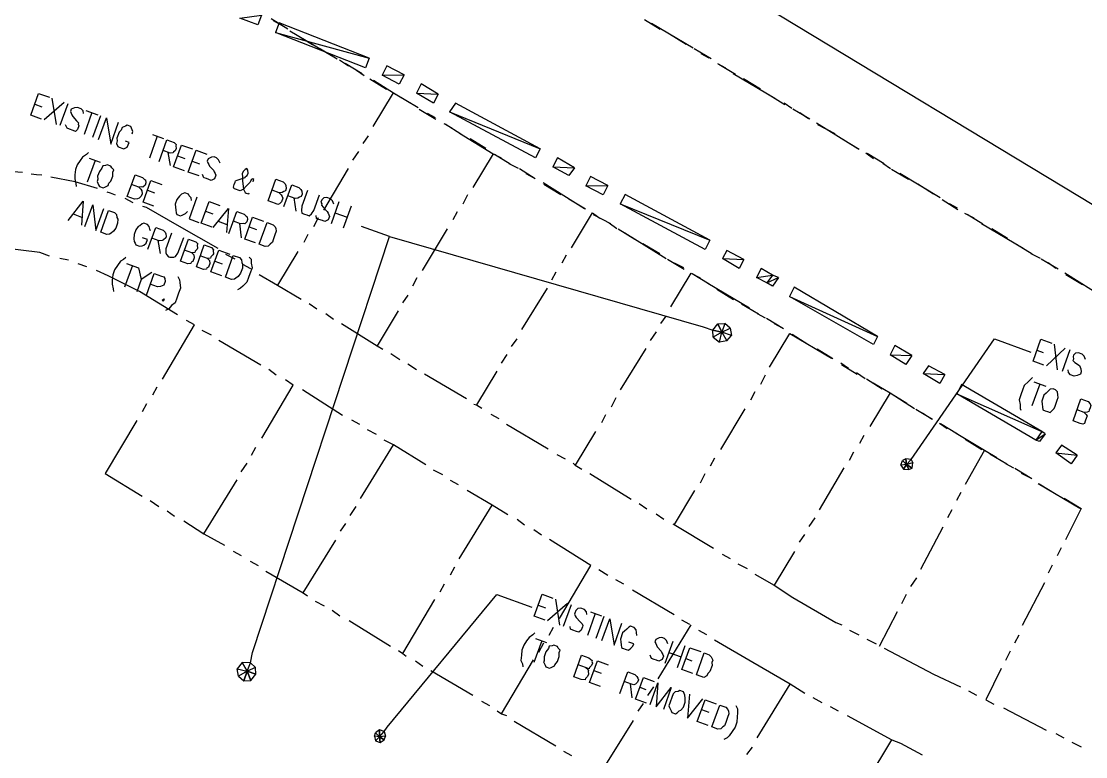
# Model space of a CAD drawing. Header units: feet. Extents: x 2484883 to 2491360, y 414166 to 419420.
# Drawn here: x 2488284 to 2489219, y 416953 to 417599 of the extents above; entities that cross this region are included whole.
import ezdxf

# ---------------------------------------------------------------- set-up
doc = ezdxf.new("R2010")
doc.units = ezdxf.units.FT
for name, color, linetype in [('CLEARING_LIMITS', 4, 'Continuous'), ('EXISTING_DETAIL', 9, 'Continuous'), ('SITE_BASE', 8, 'Continuous')]:
    doc.layers.add(name, color=color, linetype=linetype)

msp = doc.modelspace()

# ---------------------------------------------------------------- linework, layer by layer
at = {"layer": 'CLEARING_LIMITS'}
for points in [[(2488476.26, 417601.65), (2488495.29, 417604.39), (2488492.22, 417595.88), (2488476.26, 417601.65)], [(2488510.87, 417597.56), (2488507.79, 417589.05), (2488589.87, 417566.59), (2488510.87, 417597.56)], [(2488507.79, 417589.05), (2488589.87, 417566.59), (2488586.8, 417558.08), (2488507.79, 417589.05)], [(2488605.45, 417559.75), (2488601.31, 417551.63), (2488620.63, 417551.86), (2488605.45, 417559.75)], [(2488601.31, 417551.63), (2488620.63, 417551.86), (2488616.49, 417543.73), (2488601.31, 417551.63)], [(2488635.82, 417543.96), (2488631.68, 417535.84), (2488650.62, 417535), (2488635.82, 417543.96)], [(2488631.68, 417535.84), (2488650.62, 417535), (2488646.48, 417526.88), (2488631.68, 417535.84)], [(2488665.81, 417527.1), (2488660.6, 417519.36), (2488740.29, 417486.94), (2488665.81, 417527.1)], [(2488660.6, 417519.36), (2488740.29, 417486.94), (2488736.15, 417478.82), (2488660.6, 417519.36)], [(2488755.48, 417479.05), (2488751.34, 417470.92), (2488770.28, 417470.09), (2488755.48, 417479.05)], [(2488751.34, 417470.92), (2488770.28, 417470.09), (2488765.46, 417463.41), (2488751.34, 417470.92)], [(2488784.4, 417462.58), (2488780.26, 417454.45), (2488799.59, 417454.68), (2488784.4, 417462.58)], [(2488780.26, 417454.45), (2488799.59, 417454.68), (2488795.45, 417446.55), (2488780.26, 417454.45)], [(2488814.78, 417446.78), (2488810.64, 417438.66), (2488889.26, 417406.62), (2488814.78, 417446.78)], [(2488810.64, 417438.66), (2488889.26, 417406.62), (2488885.12, 417398.5), (2488810.64, 417438.66)], [(2488904.06, 417397.66), (2488900.31, 417390.6), (2488919.25, 417389.77), (2488904.06, 417397.66)], [(2488900.31, 417390.6), (2488919.25, 417389.77), (2488915.11, 417381.64), (2488900.31, 417390.6)], [(2488934.43, 417381.87), (2488930.29, 417373.74), (2488944.3, 417375.9), (2488934.43, 417381.87)], [(2488930.29, 417373.74), (2488944.3, 417375.9), (2488939.48, 417369.22), (2488930.29, 417373.74)], [(2488944.3, 417375.9), (2488939.48, 417369.22), (2488949.62, 417373.97), (2488944.3, 417375.9)], [(2488939.48, 417369.22), (2488949.62, 417373.97), (2488944.42, 417366.23), (2488939.48, 417369.22)], [(2488963.36, 417365.4), (2488959.22, 417357.27), (2489036.69, 417322.05), (2488963.36, 417365.4)], [(2488959.22, 417357.27), (2489036.69, 417322.05), (2489032.93, 417314.98), (2488959.22, 417357.27)], [(2489051.88, 417314.15), (2489047.74, 417306.02), (2489066.68, 417305.19), (2489051.88, 417314.15)], [(2489047.74, 417306.02), (2489066.68, 417305.19), (2489061.47, 417297.45), (2489047.74, 417306.02)], [(2489081.48, 417296.23), (2489076.66, 417289.55), (2489095.6, 417288.72), (2489081.48, 417296.23)], [(2489076.66, 417289.55), (2489095.6, 417288.72), (2489091.46, 417280.59), (2489076.66, 417289.55)], [(2489110.4, 417279.76), (2489106.26, 417271.63), (2489180.93, 417238.62), (2489110.4, 417279.76)], [(2489106.26, 417271.63), (2489180.93, 417238.62), (2489175.72, 417230.88), (2489106.26, 417271.63)], [(2489180.93, 417238.62), (2489175.72, 417230.88), (2489183.74, 417236.4), (2489180.93, 417238.62)], [(2489175.72, 417230.88), (2489183.74, 417236.4), (2489178.92, 417229.73), (2489175.72, 417230.88)], [(2489198.15, 417226.38), (2489193.33, 417219.7), (2489211.89, 417217.81), (2489198.15, 417226.38)], [(2489193.33, 417219.7), (2489211.89, 417217.81), (2489206.69, 417210.06), (2489193.33, 417219.7)]]:
    msp.add_lwpolyline(points, dxfattribs=at)
at = {"layer": 'EXISTING_DETAIL'}
for p, q in [((2488503.8, 417601.31), (2488518.61, 417592.35)), ((2488505.55, 417599.48), (2488513.67, 417595.34)), ((2488520.35, 417590.52), (2488557.01, 417568.85)), ((2488837.89, 417597.19), (2488874.55, 417575.52)), ((2488525.28, 417587.53), (2488540.08, 417578.57)), ((2488547.15, 417574.82), (2488561.95, 417565.86)), ((2488881.23, 417570.7), (2488888.29, 417566.94)), ((2488564.08, 417565.09), (2488571.82, 417559.89)), ((2488569.01, 417562.1), (2488583.81, 417553.14)), ((2488896.03, 417561.74), (2488903.09, 417557.98)), ((2488578.88, 417556.13), (2488585.55, 417551.31)), ((2488909.77, 417553.16), (2488946.43, 417531.49)), ((2488590.49, 417548.32), (2488605.29, 417539.36)), ((2488593.68, 417547.17), (2488611.29, 417535.99)), ((2488612.35, 417535.61), (2488627.15, 417526.65)), ((2488954.56, 417527.34), (2488961.24, 417522.52)), ((2488633.83, 417521.83), (2488648.63, 417512.87)), ((2488640.89, 417518.07), (2488647.95, 417514.32)), ((2488968.3, 417518.77), (2488976.04, 417513.56)), ((2488655.69, 417509.11), (2488662.75, 417505.36)), ((2488656.76, 417508.73), (2488670.5, 417500.15)), ((2488983.1, 417509.81), (2489019.38, 417487.07)), ((2488589.23, 417498.26), (2488584.41, 417491.59)), ((2488678.62, 417496.01), (2488692.36, 417487.44)), ((2488580.65, 417484.52), (2488575.45, 417476.78)), ((2488699.04, 417482.62), (2488681.12, 417453.01)), ((2488700.1, 417482.23), (2488713.84, 417473.66)), ((2489026.44, 417483.31), (2489033.12, 417478.49)), ((2488285.36, 417466.2), (2488277.15, 417466.77)), ((2488571.69, 417469.72), (2488550.02, 417433.06)), ((2488712.77, 417474.04), (2488720.9, 417469.9)), ((2488721.96, 417469.52), (2488735.7, 417460.94)), ((2489041.24, 417474.35), (2489047.92, 417469.53)), ((2488727.58, 417465.08), (2488734.64, 417461.32)), ((2488742.76, 417457.18), (2488779.04, 417434.44)), ((2489056.04, 417465.39), (2489091.65, 417444.1)), ((2488743.44, 417455.74), (2488758.24, 417446.78)), ((2488382.73, 417439.42), (2488375.66, 417443.17)), ((2488676.3, 417446.34), (2488672.16, 417438.21)), ((2488765.3, 417443.02), (2488780.11, 417434.06)), ((2489099.39, 417438.9), (2489106.45, 417435.14)), ((2488667.34, 417431.53), (2488663.58, 417424.47)), ((2488786.78, 417429.24), (2488801.97, 417421.34)), ((2489113.12, 417430.32), (2489121.25, 417426.18)), ((2488545.2, 417426.38), (2488541.06, 417418.26)), ((2488800.91, 417421.73), (2488807.58, 417416.91)), ((2489127.93, 417421.36), (2489164.59, 417399.69)), ((2488536.24, 417411.58), (2488532.48, 417404.52)), ((2488658.38, 417416.73), (2488636.7, 417380.07)), ((2488808.65, 417416.52), (2488823.45, 417407.56)), ((2488814.64, 417413.15), (2488850.92, 417390.41)), ((2488830.51, 417403.81), (2488845.31, 417394.85)), ((2488463.89, 417394.44), (2488472.01, 417390.3)), ((2488527.28, 417396.78), (2488509.36, 417367.17)), ((2488762.98, 417393.34), (2488759.22, 417386.28)), ((2489171.27, 417394.87), (2489179.39, 417390.73)), ((2488326, 417388.97), (2488318.16, 417390.6)), ((2488341.95, 417383.2), (2488334.5, 417385.89)), ((2488478.69, 417385.48), (2488485.75, 417381.72)), ((2488851.99, 417390.03), (2488866.79, 417381.07)), ((2488857.99, 417386.66), (2488866.11, 417382.52)), ((2489186.45, 417386.97), (2489193.13, 417382.15)), ((2488631.88, 417373.39), (2488628.12, 417366.33)), ((2488754.02, 417378.54), (2488750.26, 417371.48)), ((2488873.85, 417377.31), (2488888.65, 417368.35)), ((2489201.26, 417378.01), (2489236.47, 417355.65)), ((2488746.51, 417364.42), (2488723.77, 417328.14)), ((2488887.59, 417368.74), (2488924.25, 417347.06)), ((2488623.98, 417358.2), (2488619.16, 417351.53)), ((2488895.33, 417363.53), (2488910.13, 417354.57)), ((2488537.22, 417351.09), (2488543.89, 417346.27)), ((2488917.19, 417350.82), (2488932, 417341.86)), ((2488552.02, 417342.13), (2488558.7, 417337.31)), ((2488615.41, 417344.46), (2488597.1, 417313.8)), ((2488850.73, 417339.97), (2488845.91, 417333.29)), ((2488930.93, 417342.24), (2488937.99, 417338.49)), ((2488939.06, 417338.1), (2488953.86, 417329.14)), ((2488451.36, 417323.19), (2488443.23, 417327.33)), ((2488842.15, 417326.23), (2488836.95, 417318.49)), ((2488945.73, 417333.28), (2488952.8, 417329.53)), ((2488494.7, 417296.7), (2488458.03, 417318.37)), ((2488719.63, 417320.01), (2488714.81, 417313.34)), ((2488961.6, 417323.94), (2488975.34, 417315.36)), ((2488833.19, 417311.43), (2488810.45, 417275.15)), ((2488983.46, 417311.22), (2488997.2, 417302.65)), ((2488609.1, 417307.05), (2488616.84, 417301.85)), ((2488711.05, 417306.28), (2488705.85, 417298.53)), ((2489004.26, 417298.89), (2489010.94, 417294.07)), ((2488508.44, 417288.12), (2488501.76, 417292.94)), ((2488623.9, 417298.09), (2488631.64, 417292.89)), ((2488638.7, 417289.13), (2488675.37, 417267.46)), ((2488702.09, 417291.47), (2488684.17, 417261.87)), ((2489004.94, 417297.44), (2489018.68, 417288.87)), ((2489018, 417290.31), (2489025.74, 417285.11)), ((2488937.8, 417288.04), (2488933.66, 417279.92)), ((2489026.8, 417284.73), (2489040.54, 417276.15)), ((2488399.95, 417270.82), (2488403.7, 417277.88)), ((2488566.58, 417252.67), (2488531.36, 417275.02)), ((2488928.84, 417273.24), (2488925.08, 417266.18)), ((2489047.6, 417272.39), (2489029.68, 417242.79)), ((2489048.67, 417272.01), (2489062.41, 417263.43)), ((2488390.99, 417256.02), (2488394.74, 417263.08)), ((2488806.7, 417268.09), (2488802.56, 417259.96)), ((2488696.85, 417253.68), (2488703.91, 417249.92)), ((2488797.74, 417253.28), (2488793.98, 417246.22)), ((2488919.88, 417258.44), (2488898.58, 417222.84)), ((2489070.15, 417258.23), (2489084.95, 417249.27)), ((2489076.14, 417254.86), (2489083.88, 417249.65)), ((2488581.77, 417244.77), (2488574.71, 417248.53)), ((2488710.58, 417245.1), (2488747.25, 417223.43)), ((2489090.95, 417245.9), (2489097.62, 417241.08)), ((2489092.01, 417245.51), (2489106.81, 417236.55)), ((2488596.57, 417235.81), (2488588.44, 417239.95)), ((2488788.78, 417238.48), (2488770.86, 417208.88)), ((2489024.48, 417235.05), (2489020.72, 417227.99)), ((2488486.63, 417217.83), (2488490.39, 417224.89)), ((2488582.27, 417179.64), (2488611.37, 417226.85)), ((2489113.49, 417231.73), (2489128.29, 417222.77)), ((2488754.99, 417218.22), (2488762.05, 417214.47)), ((2488893.38, 417215.09), (2488889.62, 417208.03)), ((2489015.52, 417220.25), (2489011.76, 417213.19)), ((2489130.42, 417222), (2489113.56, 417192.02)), ((2489135.35, 417219.02), (2489150.15, 417210.06)), ((2488477.67, 417203.03), (2488482.87, 417210.77)), ((2489006.94, 417206.51), (2488985.27, 417169.84)), ((2489149.09, 417210.44), (2489156.15, 417206.69)), ((2489157.22, 417206.3), (2489172.02, 417197.34)), ((2488444.82, 417148.75), (2488473.91, 417195.96)), ((2488654.71, 417200.35), (2488646.59, 417204.5)), ((2488668.45, 417191.78), (2488661.39, 417195.53)), ((2488783.91, 417201.75), (2488820.2, 417179.01)), ((2488884.8, 417201.36), (2488880.66, 417193.23)), ((2489162.83, 417201.87), (2489170.95, 417197.73)), ((2488875.84, 417186.55), (2488857.92, 417156.95)), ((2489177.63, 417192.91), (2489214.3, 417171.23)), ((2489178.69, 417192.52), (2489193.5, 417183.56)), ((2488397.6, 417177.85), (2488405.34, 417172.65)), ((2489109.81, 417184.95), (2489106.05, 417177.89)), ((2488412.41, 417168.89), (2488419.08, 417164.07)), ((2488573.31, 417164.84), (2488578.52, 417172.58)), ((2488668.96, 417126.65), (2488698.06, 417173.86)), ((2488827.26, 417175.26), (2488833.93, 417170.44)), ((2489101.91, 417169.77), (2489098.15, 417162.71)), ((2488726.6, 417156.32), (2488719.92, 417161.14)), ((2488842.06, 417166.3), (2488848.74, 417161.48)), ((2488981.51, 417162.78), (2488976.31, 417155.04)), ((2488564.74, 417151.1), (2488569.56, 417157.77)), ((2488741.4, 417147.36), (2488734.72, 417152.18)), ((2489094.01, 417154.58), (2489074.46, 417117.15)), ((2488531.88, 417096.82), (2488560.6, 417142.97)), ((2488972.55, 417147.98), (2488967.73, 417141.3)), ((2488470.55, 417133.43), (2488477.61, 417129.68)), ((2488900.2, 417130.84), (2488907.26, 417127.08)), ((2488963.59, 417133.18), (2488945.67, 417103.58)), ((2489198.03, 417136.22), (2489194.27, 417129.16)), ((2488485.35, 417124.47), (2488492.41, 417120.72)), ((2488913.94, 417122.26), (2488922.07, 417118.12)), ((2489190.13, 417121.03), (2489186.38, 417113.97)), ((2488661.45, 417112.52), (2488665.2, 417119.59)), ((2488799.54, 417111.91), (2488791.8, 417117.11)), ((2488652.49, 417097.72), (2488656.24, 417104.78)), ((2488813.66, 417104.4), (2488806.6, 417108.15)), ((2489070.71, 417110.09), (2489065.5, 417102.35)), ((2489183.3, 417105.46), (2489163.75, 417068.03)), ((2488858.07, 417077.52), (2488821.4, 417099.19)), ((2489061.75, 417095.28), (2489057.61, 417087.16)), ((2488542.43, 417089.4), (2488550.56, 417085.26)), ((2488619.63, 417043.45), (2488647.67, 417091.05)), ((2488557.62, 417081.51), (2488564.3, 417076.69)), ((2489053.85, 417080.1), (2489038.06, 417049.72)), ((2488572.42, 417072.55), (2488608.7, 417049.81)), ((2488748.13, 417059.53), (2488751.89, 417066.59)), ((2488843.77, 417021.34), (2488872.87, 417068.56)), ((2488871.81, 417068.94), (2488864.75, 417072.7)), ((2488886.61, 417059.98), (2488879.55, 417063.74)), ((2489011.94, 417063.98), (2489020.07, 417059.84)), ((2489027.13, 417056.08), (2489035.25, 417051.94)), ((2489160.67, 417059.52), (2489156.92, 417052.46)), ((2488739.17, 417044.73), (2488743.31, 417052.86)), ((2488630.56, 417037.09), (2488637.24, 417032.27)), ((2488706.32, 416990.46), (2488734.35, 417038.05)), ((2489153.16, 417045.39), (2489149.02, 417037.27)), ((2488644.3, 417028.51), (2488680.97, 417006.84)), ((2488834.81, 417006.54), (2488840.02, 417014.28)), ((2488930.84, 416969.42), (2488959.94, 417016.63)), ((2489116.5, 417010.54), (2489123.57, 417006.78)), ((2488688.71, 417001.63), (2488695.77, 416997.88)), ((2488826.24, 416992.8), (2488831.06, 416999.48)), ((2488979.68, 417004.68), (2488987.8, 417000.54)), ((2488994.86, 416996.78), (2489001.92, 416993.03)), ((2489147.26, 416995.81), (2489184.7, 416976.26)), ((2488717.25, 416984.1), (2488753.91, 416962.42)), ((2488793.38, 416938.53), (2488822.1, 416984.68)), ((2489193.21, 416973.18), (2489200.27, 416969.43)), ((2489019.36, 416918.17), (2489049.23, 416967.51)), ((2489207.33, 416965.67), (2489215.45, 416961.53)), ((2488760.59, 416957.6), (2488767.65, 416953.85)), ((2488921.88, 416954.61), (2488926.7, 416961.29))]:
    msp.add_line(p, q, dxfattribs=at)
for points in [[(2488593.37, 417506.39), (2488611.29, 417535.99), (2488633.15, 417523.28)], [(2488669.43, 417500.54), (2488699.04, 417482.62), (2488706.1, 417478.86)], [(2488302.47, 417463.62), (2488297.83, 417464.1), (2488293.19, 417464.57)], [(2488351.2, 417452.02), (2488331.67, 417457.88), (2488310.3, 417462)], [(2488367.15, 417446.25), (2488362.9, 417447.79), (2488359.71, 417448.94)], [(2488457.21, 417399.26), (2488423.35, 417418.72), (2488394.43, 417435.19), (2488391.23, 417436.34)], [(2488767.8, 417400.02), (2488786.1, 417430.69), (2488792.78, 417425.87)], [(2488309.27, 417392.61), (2488300.76, 417395.68), (2488269.73, 417399.69), (2488268.28, 417399.01)], [(2488421.75, 417341.11), (2488388.28, 417361.64), (2488360.71, 417375.21), (2488350.46, 417380.12)], [(2488493.49, 417376.52), (2488509.36, 417367.17), (2488530.16, 417354.84)], [(2488854.87, 417348.09), (2488872.79, 417377.7), (2488880.91, 417373.56)], [(2488408.52, 417284.56), (2488436.56, 417332.15), (2488429.49, 417335.91)], [(2488565.76, 417333.55), (2488597.1, 417313.8), (2488602.04, 417310.81)], [(2488941.55, 417295.1), (2488959.47, 417324.71), (2488996.14, 417303.03)], [(2488495.59, 417232.63), (2488523.24, 417279.16), (2488516.56, 417283.98)], [(2489032.8, 417281.35), (2489047.6, 417272.39), (2489069.08, 417258.61)], [(2488682.04, 417262.64), (2488684.17, 417261.87), (2488689.11, 417258.88)], [(2488385.78, 417248.28), (2488358.13, 417201.74), (2488390.54, 417181.61)], [(2489105.75, 417236.94), (2489130.42, 417222), (2489141.35, 417215.65)], [(2488639.91, 417209.31), (2488611.37, 417226.85), (2488603.25, 417230.99)], [(2488769.11, 417210.71), (2488770.86, 417208.88), (2488776.85, 417205.51)], [(2488711.79, 417165.28), (2488698.06, 417173.86), (2488676.19, 417186.58)], [(2489200.56, 417179.81), (2489215.36, 417170.85), (2489201.78, 417143.28)], [(2488427.21, 417159.93), (2488444.82, 417148.75), (2488462.81, 417138.64)], [(2488856.86, 417157.34), (2488857.92, 417156.95), (2488892.46, 417136.04)], [(2488757.09, 417074.33), (2488784.74, 417120.87), (2488748.46, 417143.61)], [(2488499.09, 417115.9), (2488531.88, 417096.82), (2488535.76, 417094.22)], [(2488928.74, 417113.3), (2488945.67, 417103.58), (2488962.22, 417092.78), (2488999.95, 417070.72), (2489005.26, 417068.8)], [(2488972.62, 417008.44), (2488959.94, 417016.63), (2488927.15, 417035.7), (2488893.29, 417055.16)], [(2488615.76, 417046.05), (2488619.63, 417043.45), (2488622.44, 417041.23)], [(2489042.31, 417048.19), (2489085.75, 417025.27), (2489109.44, 417014.29)], [(2489145.27, 417030.21), (2489131.69, 417002.64), (2489138.75, 416998.88)], [(2488702.45, 416993.06), (2488706.32, 416990.46), (2488710.57, 416988.92)], [(2489010.05, 416988.89), (2489049.23, 416967.51), (2489056.67, 416964.81), (2489075.73, 416954.32)]]:
    msp.add_lwpolyline(points, dxfattribs=at)
at = {"layer": 'SITE_BASE'}
for p, q in [((2486711.79, 418958.87), (2490649.48, 416576.55)), ((2488831.89, 417600.56), (2488845.63, 417591.99)), ((2488853.75, 417587.85), (2488868.55, 417578.89)), ((2488875.61, 417575.13), (2488890.42, 417566.17)), ((2488897.09, 417561.35), (2488911.9, 417552.39)), ((2488918.96, 417548.64), (2488933.76, 417539.68)), ((2488940.44, 417534.86), (2488955.24, 417525.9)), ((2488296.17, 417526.04), (2488302.56, 417523.73)), ((2488321.97, 417527.54), (2488304.41, 417512.24)), ((2488311.34, 417531.38), (2488315.05, 417508.39)), ((2488325.16, 417526.38), (2488318.24, 417507.24)), ((2488346.44, 417518.69), (2488339.51, 417499.54)), ((2488341.12, 417520.61), (2488351.76, 417516.77)), ((2488353.88, 417516), (2488346.96, 417496.85)), ((2488962.3, 417522.14), (2488977.1, 417513.18)), ((2488983.78, 417508.36), (2488998.96, 417500.46)), ((2488403.88, 417497.92), (2488396.96, 417478.78)), ((2488399.62, 417499.46), (2488409.2, 417496)), ((2489005.64, 417495.64), (2489020.44, 417486.68)), ((2488349.32, 417476.76), (2488342.39, 417457.61)), ((2488344, 417478.68), (2488353.57, 417475.22)), ((2488413.18, 417483.73), (2488415.04, 417472.24)), ((2488421.69, 417480.66), (2488428.07, 417478.35)), ((2488434.46, 417476.04), (2488440.84, 417473.73)), ((2489027.5, 417482.93), (2489042.31, 417473.97)), ((2489048.98, 417469.15), (2489063.78, 417460.19)), ((2488395.17, 417450.55), (2488401.55, 417448.25)), ((2489071.91, 417456.05), (2489085.65, 417447.47)), ((2488523.81, 417443.74), (2488525.66, 417432.24)), ((2488563.43, 417440.23), (2488556.51, 417421.09)), ((2489093.39, 417442.27), (2489107.13, 417433.69)), ((2488329.88, 417429.66), (2488337.33, 417426.97)), ((2488446.23, 417432.09), (2488452.61, 417429.79)), ((2488559.97, 417430.66), (2488570.61, 417426.81)), ((2488574.07, 417436.39), (2488567.15, 417417.24)), ((2489115.25, 417429.55), (2489128.99, 417420.98)), ((2488457.46, 417423.22), (2488464.9, 417420.53)), ((2488476.01, 417421.33), (2488477.49, 417408.77)), ((2488484.52, 417418.25), (2488490.91, 417415.94)), ((2488607.75, 417409.78), (2488583.29, 417418.62)), ((2489137.12, 417416.84), (2489150.85, 417408.26)), ((2488404.43, 417406.31), (2488406.29, 417394.82)), ((2489158.59, 417403.06), (2489172.33, 417394.48)), ((2488382.05, 417384.33), (2488375.13, 417365.19)), ((2488454.43, 417388.24), (2488460.81, 417385.93)), ((2489180.46, 417390.34), (2489195.26, 417381.38)), ((2488399.07, 417378.18), (2488389.61, 417371.98)), ((2489201.94, 417376.56), (2489216.74, 417367.6)), ((2489176.64, 417309.93), (2489181.96, 417308.01)), ((2489201.38, 417311.81), (2489184.88, 417296.13)), ((2489191.8, 417315.28), (2489194.46, 417292.67)), ((2489205.63, 417310.28), (2489198.71, 417291.13)), ((2489179.11, 417280.17), (2489172.19, 417261.03)), ((2489173.79, 417282.1), (2489184.43, 417278.25)), ((2488738.42, 417085.9), (2488744.8, 417083.59)), ((2488764.22, 417087.39), (2488746.66, 417072.09)), ((2488753.58, 417091.24), (2488757.29, 417068.25)), ((2488767.41, 417086.24), (2488760.49, 417067.09)), ((2488788.68, 417078.55), (2488781.76, 417059.4)), ((2488784.43, 417080.09), (2488794, 417076.62)), ((2488796.13, 417075.86), (2488789.21, 417056.71)), ((2488736.25, 417056.61), (2488745.82, 417053.15)), ((2488741.57, 417054.69), (2488734.65, 417035.54)), ((2488856.76, 417053.93), (2488849.84, 417034.79)), ((2488867.4, 417050.09), (2488860.47, 417030.94)), ((2488853.3, 417044.36), (2488863.94, 417040.51)), ((2488868.19, 417038.98), (2488873.51, 417037.05)), ((2488787.42, 417028.49), (2488793.8, 417026.18)), ((2488819.33, 417016.95), (2488820.81, 417004.39)), ((2488827.84, 417013.87), (2488833.16, 417011.95)), ((2488882.09, 416994.26), (2488888.47, 416991.95))]:
    msp.add_line(p, q, dxfattribs=at)
for points in [[(2488302.28, 417513.01), (2488292.71, 417516.47), (2488299.63, 417535.61), (2488309.21, 417532.15)], [(2488338.9, 417517.81), (2488338.61, 417520.32), (2488336.86, 417522.15), (2488333.67, 417523.31), (2488331.16, 417523.01), (2488328.26, 417521.65), (2488327.5, 417519.53), (2488328.17, 417518.08), (2488328.85, 417516.63), (2488329.53, 417515.18), (2488333.02, 417511.52), (2488334.76, 417509.68), (2488334.38, 417508.62), (2488335.06, 417507.17), (2488333.9, 417503.98), (2488332.07, 417502.24), (2488329.94, 417503.01), (2488326.75, 417504.16), (2488324.62, 417504.93), (2488323.26, 417507.83)], [(2488352.28, 417494.93), (2488359.2, 417514.08), (2488362.92, 417491.08), (2488369.84, 417510.23)], [(2488381.74, 417499.91), (2488382.51, 417502.04), (2488381.16, 417504.94), (2488380.48, 417506.38), (2488377.29, 417507.54), (2488375.84, 417506.86), (2488372.94, 417505.5), (2488372.17, 417503.37), (2488370.34, 417501.63), (2488368.42, 417496.31), (2488368.71, 417493.8), (2488367.94, 417491.67), (2488369.3, 417488.78), (2488370.36, 417488.39), (2488373.55, 417487.24), (2488374.62, 417486.85), (2488377.51, 417488.21), (2488378.28, 417490.34), (2488379.05, 417492.47), (2488375.86, 417493.62)], [(2488405.46, 417475.7), (2488412.39, 417494.85), (2488418.77, 417492.54), (2488420.51, 417490.71), (2488420.13, 417489.64), (2488420.42, 417487.13), (2488419.65, 417485), (2488418.21, 417484.32), (2488417.82, 417483.26), (2488415.31, 417482.97), (2488408.93, 417485.27)], [(2488427.8, 417467.62), (2488418.23, 417471.08), (2488425.15, 417490.23), (2488434.73, 417486.77)], [(2488440.57, 417463.01), (2488430.99, 417466.47), (2488437.92, 417485.62), (2488447.49, 417482.15)], [(2488343.41, 417483.7), (2488341.58, 417481.96), (2488338.3, 417479.54), (2488336.08, 417476.73), (2488333.48, 417472.86), (2488331.94, 417468.61), (2488331.46, 417463.97), (2488331.37, 417460.39), (2488332.35, 417456.43), (2488332.64, 417453.92)], [(2488459.1, 417474.35), (2488457.74, 417477.24), (2488456, 417479.08), (2488453.87, 417479.85), (2488451.36, 417479.55), (2488448.46, 417478.19), (2488447.69, 417476.07), (2488448.37, 417474.62), (2488449.05, 417473.17), (2488449.73, 417471.72), (2488453.22, 417468.06), (2488453.9, 417466.61), (2488454.58, 417465.16), (2488455.26, 417463.71), (2488454.1, 417460.52), (2488451.2, 417459.16), (2488449.08, 417459.93), (2488446.95, 417460.7), (2488444.82, 417461.47), (2488443.46, 417464.37)], [(2488359.95, 417472.91), (2488358.51, 417472.23), (2488355.99, 417471.94), (2488355.22, 417469.81), (2488353.01, 417467), (2488351.47, 417462.75), (2488351.76, 417460.24), (2488350.99, 417458.11), (2488352.35, 417455.21), (2488353.03, 417453.76), (2488356.22, 417452.61), (2488357.67, 417453.29), (2488360.57, 417454.65), (2488361.34, 417456.77), (2488363.17, 417458.52), (2488364.71, 417462.77), (2488364.8, 417466.35), (2488365.57, 417468.47), (2488363.82, 417470.31), (2488363.15, 417471.76), (2488359.95, 417472.91)], [(2488488.03, 417457.88), (2488488.41, 417458.94), (2488488.79, 417460), (2488487.73, 417460.39), (2488486.28, 417459.71), (2488485.51, 417457.58), (2488481.85, 417454.1), (2488479.63, 417451.29), (2488476.73, 417449.93), (2488475.67, 417450.32), (2488472.48, 417451.47), (2488471.42, 417451.85), (2488470.74, 417453.3), (2488471.51, 417455.43), (2488472.27, 417457.56), (2488472.66, 417458.62), (2488474.11, 417459.3), (2488480.96, 417461.63), (2488481.35, 417462.7), (2488482.8, 417463.37), (2488483.57, 417465.5), (2488483.27, 417468.01), (2488482.59, 417469.46), (2488481.14, 417468.78), (2488479.31, 417467.04), (2488478.54, 417464.91), (2488478.84, 417462.4), (2488478.75, 417458.83), (2488479.63, 417451.29), (2488480.99, 417448.39), (2488482.05, 417448.01), (2488484.18, 417447.24), (2488484.56, 417448.3)], [(2488387.72, 417453.25), (2488389.47, 417451.41), (2488390.15, 417449.97), (2488390.44, 417447.45), (2488389.67, 417445.33), (2488387.84, 417443.58), (2488386.39, 417442.9), (2488383.88, 417442.61), (2488377.5, 417444.92), (2488384.42, 417464.06), (2488390.8, 417461.76), (2488392.54, 417459.92), (2488393.61, 417459.54), (2488393.9, 417457.03), (2488393.13, 417454.9), (2488391.3, 417453.16), (2488390.24, 417453.54), (2488387.72, 417453.25), (2488381.34, 417455.55)], [(2488400.9, 417436.46), (2488391.32, 417439.92), (2488398.25, 417459.06), (2488407.82, 417455.6)], [(2488511.04, 417448.35), (2488512.79, 417446.52), (2488513.46, 417445.07), (2488514.14, 417443.62), (2488512.99, 417440.43), (2488511.16, 417438.69), (2488509.71, 417438.01), (2488507.58, 417438.78), (2488501.2, 417441.09), (2488508.12, 417460.23), (2488514.5, 417457.92), (2488516.25, 417456.09), (2488516.93, 417454.64), (2488517.22, 417452.13), (2488516.45, 417450), (2488515, 417449.33), (2488513.55, 417448.65), (2488511.04, 417448.35), (2488504.66, 417450.66)], [(2488433.94, 417441.35), (2488433.64, 417443.86), (2488431.9, 417445.69), (2488431.22, 417447.14), (2488428.03, 417448.3), (2488426.58, 417447.62), (2488425.13, 417446.94), (2488423.3, 417445.19), (2488421.08, 417442.39), (2488419.55, 417438.13), (2488419.84, 417435.62), (2488420.14, 417433.11), (2488420.43, 417430.6), (2488421.11, 417429.15), (2488424.3, 417428), (2488425.75, 417428.67), (2488428.65, 417430.03), (2488430.48, 417431.78)], [(2488515.03, 417436.09), (2488521.95, 417455.23), (2488528.33, 417452.93), (2488530.08, 417451.09), (2488530.75, 417449.64), (2488531.05, 417447.13), (2488530.28, 417445), (2488528.83, 417444.33), (2488527.38, 417443.65), (2488524.87, 417443.35), (2488518.49, 417445.66)], [(2488535.78, 417450.23), (2488530.78, 417436.4), (2488530.69, 417432.83), (2488530.98, 417430.32), (2488533.11, 417429.55), (2488535.24, 417428.78), (2488537.37, 417428.01), (2488539.2, 417429.75), (2488541.42, 417432.56), (2488546.42, 417446.39)], [(2488325.45, 417424.04), (2488338.75, 417440.88), (2488337.15, 417419.81)], [(2488438.67, 417444.45), (2488431.75, 417425.3), (2488440.26, 417422.23)], [(2488451.96, 417418), (2488442.38, 417421.46), (2488449.31, 417440.6), (2488458.88, 417437.14)], [(2488559.09, 417438.2), (2488557.73, 417441.09), (2488555.99, 417442.93), (2488552.8, 417444.08), (2488550.29, 417443.78), (2488548.45, 417442.04), (2488547.68, 417439.91), (2488548.36, 417438.47), (2488547.98, 417437.4), (2488549.72, 417435.57), (2488553.21, 417431.9), (2488553.89, 417430.46), (2488554.56, 417429.01), (2488555.24, 417427.56), (2488554.09, 417424.37), (2488551.19, 417423.01), (2488549.07, 417423.78), (2488545.87, 417424.93), (2488543.75, 417425.7), (2488543.45, 417428.21)], [(2488340.34, 417418.66), (2488347.26, 417437.81), (2488349.91, 417415.2), (2488356.84, 417434.35)], [(2488354.17, 417413.66), (2488361.09, 417432.81), (2488366.41, 417430.88), (2488368.15, 417429.05), (2488368.45, 417426.54), (2488369.13, 417425.09), (2488369.04, 417421.52), (2488367.5, 417417.26), (2488365.28, 417414.45), (2488363.45, 417412.71), (2488362, 417412.03), (2488359.49, 417411.74), (2488354.17, 417413.66)], [(2488453.02, 417417.61), (2488466.33, 417434.45), (2488464.72, 417413.38)], [(2488466.85, 417412.61), (2488473.77, 417431.76), (2488480.15, 417429.45), (2488481.9, 417427.62), (2488482.96, 417427.23), (2488483.25, 417424.72), (2488482.49, 417422.59), (2488480.65, 417420.85), (2488479.59, 417421.24), (2488477.08, 417420.94), (2488470.69, 417423.25)], [(2488397.85, 417414.71), (2488397.17, 417416.16), (2488396.87, 417418.67), (2488395.13, 417420.5), (2488391.94, 417421.65), (2488390.49, 417420.98), (2488388.66, 417419.23), (2488387.21, 417418.55), (2488384.99, 417415.75), (2488383.45, 417411.49), (2488383.36, 417407.92), (2488383.66, 417405.4), (2488384.34, 417403.96), (2488385.02, 417402.51), (2488388.21, 417401.35), (2488390.72, 417401.65), (2488392.17, 417402.33), (2488394, 417404.07), (2488395.15, 417407.26), (2488390.9, 417408.8)], [(2488490.25, 417404.15), (2488480.68, 417407.61), (2488487.6, 417426.76), (2488497.17, 417423.3)], [(2488493.44, 417403), (2488500.36, 417422.14), (2488505.68, 417420.22), (2488507.43, 417418.39), (2488508.1, 417416.94), (2488508.4, 417414.43), (2488507.25, 417411.24), (2488505.71, 417406.98), (2488504.94, 417404.85), (2488503.1, 417403.11), (2488501.27, 417401.37), (2488498.76, 417401.07), (2488493.44, 417403)], [(2488395.65, 417398.66), (2488402.58, 417417.81), (2488408.96, 417415.5), (2488410.7, 417413.67), (2488411.38, 417412.22), (2488411.67, 417409.71), (2488411.29, 417408.64), (2488409.46, 417406.9), (2488408.01, 417406.22), (2488405.5, 417405.93), (2488399.11, 417408.24)], [(2488416.4, 417412.81), (2488411.4, 417398.98), (2488411.31, 417395.4), (2488411.99, 417393.96), (2488413.74, 417392.12), (2488414.8, 417391.74), (2488418.38, 417391.65), (2488419.82, 417392.33), (2488422.04, 417395.13), (2488427.04, 417408.96)], [(2488434.22, 417395.54), (2488435.96, 417393.71), (2488436.25, 417391.2), (2488435.1, 417388.01), (2488433.65, 417387.33), (2488433.27, 417386.26), (2488430.76, 417385.97), (2488424.37, 417388.28), (2488431.3, 417407.42), (2488437.68, 417405.12), (2488439.42, 417403.28), (2488439.04, 417402.22), (2488439.33, 417399.71), (2488438.95, 417398.64), (2488437.11, 417396.9), (2488436.73, 417395.84), (2488434.22, 417395.54), (2488427.83, 417397.85)], [(2488448.04, 417390.54), (2488449.79, 417388.71), (2488450.08, 417386.2), (2488448.93, 417383.01), (2488447.48, 417382.33), (2488447.1, 417381.26), (2488444.58, 417380.97), (2488438.2, 417383.28), (2488445.12, 417402.42), (2488451.51, 417400.12), (2488453.25, 417398.28), (2488452.86, 417397.22), (2488453.16, 417394.71), (2488452.77, 417393.64), (2488450.94, 417391.9), (2488450.56, 417390.84), (2488448.04, 417390.54), (2488441.66, 417392.85)], [(2488485.61, 417035.37), (2488487.62, 417044.27), (2488607.75, 417409.78), (2488883.41, 417330.56), (2488891.92, 417327.48), (2488896.35, 417333.09), (2488902.44, 417333.3), (2488899.75, 417325.85), (2488906.99, 417329.25), (2488908.26, 417322.78), (2488899.75, 417325.85), (2488906.99, 417329.25), (2488902.44, 417333.3), (2488899.75, 417325.85), (2488896.35, 417333.09), (2488899.75, 417325.85), (2488891.92, 417327.48), (2488899.75, 417325.85), (2488892.12, 417321.39), (2488891.92, 417327.48)], [(2488460.54, 417375.2), (2488450.97, 417378.66), (2488457.89, 417397.81), (2488467.46, 417394.35)], [(2488463.73, 417374.05), (2488470.65, 417393.19), (2488475.97, 417391.27), (2488477.71, 417389.44), (2488478.01, 417386.93), (2488478.69, 417385.48), (2488478.6, 417381.9), (2488477.06, 417377.65), (2488474.84, 417374.84), (2488473.01, 417373.1), (2488471.56, 417372.42), (2488469.05, 417372.12), (2488463.73, 417374.05)], [(2488484.57, 417391.77), (2488486.31, 417389.94), (2488486.22, 417386.36), (2488487.2, 417382.4), (2488485.27, 417377.08), (2488484.12, 417373.89), (2488482.58, 417369.64), (2488478.92, 417366.15), (2488477.08, 417364.41), (2488474.19, 417363.05)], [(2488376.15, 417391.28), (2488374.31, 417389.54), (2488371.42, 417388.18), (2488368.81, 417384.31), (2488366.21, 417380.44), (2488364.67, 417376.18), (2488364.2, 417371.55), (2488364.11, 417367.97), (2488365.08, 417364.01), (2488365.38, 417361.5)], [(2488376.73, 417386.26), (2488387.37, 417382.41), (2488389.61, 417371.98), (2488385.77, 417361.34)], [(2488394.28, 417358.26), (2488401.2, 417377.41), (2488407.58, 417375.1), (2488409.71, 417374.33), (2488410.39, 417372.89), (2488410.68, 417370.37), (2488409.53, 417367.18), (2488408.08, 417366.5), (2488406.63, 417365.83), (2488404.12, 417365.53), (2488397.74, 417367.84)], [(2488421.89, 417374.74), (2488423.24, 417371.85), (2488423.54, 417369.34), (2488424.13, 417364.31), (2488422.59, 417360.06), (2488421.05, 417355.8), (2488419.51, 417351.55), (2488416.23, 417349.12), (2488414.01, 417346.32), (2488411.12, 417344.96)], [(2488409.94, 417355.01), (2488409.55, 417353.94), (2488409.17, 417352.88), (2488408.49, 417354.33), (2488409.94, 417355.01)], [(2488899.75, 417325.85), (2488892.12, 417321.39), (2488897.74, 417316.96), (2488899.75, 417325.85), (2488904.21, 417318.23), (2488897.74, 417316.96), (2488899.75, 417325.85), (2488904.21, 417318.23), (2488908.26, 417322.78), (2488899.75, 417325.85)], [(2489066.17, 417213.96), (2489068.77, 417217.83), (2489139.32, 417319.82), (2489171.23, 417308.28)], [(2489182.75, 417296.9), (2489173.18, 417300.36), (2489180.1, 417319.51), (2489189.68, 417316.04)], [(2489219.37, 417301.7), (2489218.01, 417304.6), (2489216.27, 417306.43), (2489213.08, 417307.58), (2489210.57, 417307.29), (2489208.73, 417305.55), (2489208.35, 417304.48), (2489208.64, 417301.97), (2489208.26, 417300.91), (2489210, 417299.07), (2489213.87, 417296.47), (2489214.55, 417295.02), (2489215.23, 417293.57), (2489215.53, 417291.06), (2489214.76, 417288.94), (2489211.86, 417287.58), (2489209.35, 417287.28), (2489206.16, 417288.44), (2489204.41, 417290.27), (2489204.12, 417292.78)], [(2489172.82, 417286.06), (2489170.99, 417284.31), (2489169.15, 417282.57), (2489165.49, 417279.08), (2489163.95, 417274.83), (2489162.8, 417271.64), (2489160.87, 417266.32), (2489161.85, 417262.36), (2489161.76, 417258.78), (2489162.44, 417257.34)], [(2489190.81, 417275.94), (2489188.3, 417275.65), (2489186.47, 417273.9), (2489184.64, 417272.16), (2489182.8, 417270.42), (2489180.88, 417265.1), (2489181.17, 417262.59), (2489181.47, 417260.08), (2489181.76, 417257.56), (2489183.89, 417256.8), (2489186.02, 417256.03), (2489188.15, 417255.26), (2489189.98, 417257), (2489191.81, 417258.74), (2489192.58, 417260.87), (2489194.5, 417266.19), (2489195.27, 417268.32), (2489194.98, 417270.83), (2489194.68, 417273.34), (2489192.94, 417275.17), (2489190.81, 417275.94)], [(2489218.2, 417255.22), (2489219.94, 417253.38), (2489220.62, 417251.93), (2489220.24, 417250.87), (2489219.08, 417247.68), (2489218.31, 417245.55), (2489216.87, 417244.87), (2489214.74, 417245.64), (2489208.36, 417247.95), (2489215.28, 417267.1), (2489221.66, 417264.79), (2489223.4, 417262.96), (2489224.08, 417261.51), (2489223.31, 417259.38), (2489222.54, 417257.25), (2489222.16, 417256.19), (2489220.71, 417255.51), (2489218.2, 417255.22), (2489211.82, 417257.52)], [(2489059.52, 417205.54), (2489064.16, 417205.07), (2489062.12, 417209.41), (2489059.52, 417205.54), (2489062.12, 417209.41), (2489064.16, 417205.07), (2489067.05, 417206.43), (2489062.12, 417209.41), (2489067.05, 417206.43), (2489067.53, 417211.07), (2489062.12, 417209.41), (2489066.17, 417213.96), (2489067.53, 417211.07), (2489062.12, 417209.41), (2489066.17, 417213.96), (2489061.53, 417214.44), (2489062.12, 417209.41), (2489061.53, 417214.44), (2489058.63, 417213.08), (2489062.12, 417209.41), (2489057.09, 417208.82), (2489058.63, 417213.08), (2489062.12, 417209.41), (2489057.09, 417208.82), (2489059.52, 417205.54)], [(2488603.23, 416974.81), (2488605.84, 416978.68), (2488702.16, 417095.4), (2488733.01, 417084.24)], [(2488744.53, 417072.86), (2488734.96, 417076.32), (2488741.88, 417095.47), (2488751.45, 417092.01)], [(2488781.15, 417077.66), (2488780.85, 417080.18), (2488779.11, 417082.01), (2488775.92, 417083.16), (2488773.41, 417082.87), (2488771.57, 417081.13), (2488770.8, 417079), (2488770.42, 417077.93), (2488771.1, 417076.49), (2488771.78, 417075.04), (2488775.26, 417071.37), (2488777.01, 417069.54), (2488777.69, 417068.09), (2488777.3, 417067.03), (2488776.15, 417063.84), (2488774.31, 417062.09), (2488772.19, 417062.86), (2488769, 417064.02), (2488766.87, 417064.79), (2488766.57, 417067.3)], [(2488794.52, 417054.79), (2488801.45, 417073.93), (2488805.16, 417050.94), (2488812.08, 417070.09)], [(2488825.05, 417059.38), (2488824.76, 417061.9), (2488824.46, 417064.41), (2488822.72, 417066.24), (2488819.53, 417067.39), (2488818.08, 417066.72), (2488816.25, 417064.97), (2488814.42, 417063.23), (2488812.58, 417061.49), (2488810.66, 417056.17), (2488810.96, 417053.66), (2488811.25, 417051.14), (2488811.54, 417048.63), (2488812.61, 417048.25), (2488815.8, 417047.09), (2488817.93, 417046.32), (2488819.76, 417048.07), (2488821.59, 417049.81), (2488822.36, 417051.94), (2488818.11, 417053.48)], [(2488735.66, 417061.64), (2488733.83, 417059.89), (2488730.55, 417057.47), (2488728.33, 417054.66), (2488725.73, 417050.79), (2488724.19, 417046.54), (2488723.71, 417041.9), (2488723.24, 417037.26), (2488724.6, 417034.36), (2488724.89, 417031.85)], [(2488852.42, 417051.9), (2488851.06, 417054.79), (2488849.31, 417056.63), (2488847.19, 417057.4), (2488844.68, 417057.1), (2488841.78, 417055.74), (2488841.01, 417053.61), (2488841.69, 417052.17), (2488842.37, 417050.72), (2488843.05, 417049.27), (2488846.53, 417045.6), (2488847.21, 417044.16), (2488847.89, 417042.71), (2488848.57, 417041.26), (2488847.42, 417038.07), (2488844.52, 417036.71), (2488842.39, 417037.48), (2488840.26, 417038.25), (2488838.14, 417039.02), (2488836.78, 417041.91)], [(2488752.2, 417050.84), (2488750.76, 417050.16), (2488748.24, 417049.87), (2488747.48, 417047.74), (2488745.26, 417044.94), (2488743.72, 417040.68), (2488743.63, 417037.1), (2488743.25, 417036.04), (2488744.6, 417033.14), (2488745.28, 417031.7), (2488748.47, 417030.54), (2488749.92, 417031.22), (2488752.82, 417032.58), (2488753.2, 417033.64), (2488755.42, 417036.45), (2488756.96, 417040.7), (2488757.05, 417044.28), (2488757.82, 417046.41), (2488756.08, 417048.24), (2488755.4, 417049.69), (2488752.2, 417050.84)], [(2488874.3, 417025.94), (2488864.73, 417029.4), (2488871.65, 417048.55), (2488881.23, 417045.09)], [(2488779.98, 417031.18), (2488782.78, 417028.96), (2488782.4, 417027.9), (2488782.69, 417025.39), (2488781.92, 417023.26), (2488780.09, 417021.52), (2488779.71, 417020.45), (2488776.13, 417020.54), (2488769.75, 417022.85), (2488776.67, 417042), (2488783.05, 417039.69), (2488785.86, 417037.47), (2488785.47, 417036.41), (2488786.15, 417034.96), (2488785.38, 417032.83), (2488783.55, 417031.09), (2488783.17, 417030.03), (2488779.98, 417031.18), (2488773.59, 417033.49)], [(2488793.15, 417014.39), (2488783.58, 417017.85), (2488790.5, 417037), (2488800.07, 417033.54)], [(2488877.49, 417024.79), (2488884.42, 417043.93), (2488888.67, 417042.4), (2488890.41, 417040.56), (2488891.77, 417037.67), (2488891, 417035.54), (2488891.3, 417033.03), (2488889.38, 417027.71), (2488887.54, 417025.97), (2488886.77, 417023.84), (2488883.88, 417022.48), (2488881.75, 417023.25), (2488877.49, 417024.79)], [(2488479.84, 417019.42), (2488485.93, 417019.62), (2488482.92, 417027.93), (2488479.84, 417019.42), (2488482.92, 417027.93), (2488485.93, 417019.62), (2488490.37, 417025.24), (2488482.92, 417027.93), (2488490.37, 417025.24), (2488490.16, 417031.32), (2488482.92, 417027.93), (2488485.61, 417035.37), (2488490.16, 417031.32), (2488482.92, 417027.93), (2488485.61, 417035.37), (2488478.46, 417035.56), (2488482.92, 417027.93), (2488478.46, 417035.56), (2488474.03, 417029.94), (2488482.92, 417027.93), (2488475.29, 417023.47), (2488474.03, 417029.94), (2488482.92, 417027.93), (2488475.29, 417023.47), (2488479.84, 417019.42)], [(2488810.17, 417008.24), (2488817.09, 417027.38), (2488823.47, 417025.08), (2488825.22, 417023.24), (2488825.9, 417021.79), (2488826.57, 417020.35), (2488825.81, 417018.22), (2488823.97, 417016.48), (2488822.52, 417015.8), (2488820.4, 417016.57), (2488814.01, 417018.87)], [(2488833.57, 416999.77), (2488824, 417003.24), (2488830.92, 417022.38), (2488840.49, 417018.92)], [(2488836.76, 416998.62), (2488843.68, 417017.77), (2488842.08, 416996.7), (2488855.39, 417013.54), (2488848.46, 416994.39)], [(2488862.83, 417010.84), (2488861.38, 417010.17), (2488858.87, 417009.87), (2488857.04, 417008.13), (2488855.88, 417004.94), (2488854.35, 417000.68), (2488853.19, 416997.49), (2488853.87, 416996.04), (2488855.23, 416993.15), (2488855.91, 416991.7), (2488859.1, 416990.54), (2488860.55, 416991.22), (2488862.38, 416992.97), (2488863.83, 416993.65), (2488866.05, 416996.45), (2488867.58, 417000.71), (2488867.68, 417004.28), (2488867.38, 417006.79), (2488866.7, 417008.24), (2488866.02, 417009.69), (2488862.83, 417010.84)], [(2488871.34, 417007.77), (2488869.74, 416986.7), (2488883.04, 417003.54)], [(2488887.82, 416980.16), (2488878.25, 416983.62), (2488885.17, 417002.77), (2488894.74, 416999.31)], [(2488891.01, 416979.01), (2488897.93, 416998.15), (2488903.25, 416996.23), (2488904.99, 416994.4), (2488905.67, 416992.95), (2488905.97, 416990.44), (2488904.81, 416987.25), (2488903.28, 416982.99), (2488902.12, 416979.8), (2488900.67, 416979.12), (2488898.84, 416977.38), (2488896.33, 416977.08), (2488891.01, 416979.01)], [(2488912.24, 416997.79), (2488913.59, 416994.9), (2488913.5, 416991.32), (2488913.41, 416987.74), (2488912.94, 416983.11), (2488911.4, 416978.85), (2488908.8, 416974.98), (2488906.2, 416971.11), (2488904.36, 416969.37), (2488901.47, 416968.01)], [(2488595.52, 416966.77), (2488599.77, 416965.23), (2488599.18, 416970.26), (2488595.52, 416966.77), (2488599.18, 416970.26), (2488599.77, 416965.23), (2488603.05, 416967.65), (2488599.18, 416970.26), (2488603.05, 416967.65), (2488604.21, 416970.85), (2488599.18, 416970.26), (2488603.23, 416974.81), (2488604.21, 416970.85), (2488599.18, 416970.26), (2488603.23, 416974.81), (2488598.98, 416976.34), (2488599.18, 416970.26), (2488598.98, 416976.34), (2488595.7, 416973.92), (2488599.18, 416970.26), (2488594.54, 416970.73), (2488595.7, 416973.92), (2488599.18, 416970.26), (2488594.54, 416970.73), (2488595.52, 416966.77)]]:
    msp.add_lwpolyline(points, dxfattribs=at)

doc.saveas('drawing.dxf')
